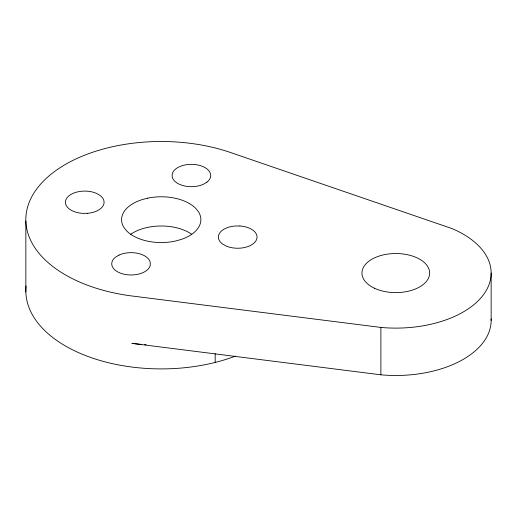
<?xml version="1.0" encoding="UTF-8"?>
<svg xmlns="http://www.w3.org/2000/svg" width="517" height="517" viewBox="0 0 517 517"><rect width="100%" height="100%" fill="white"/><g stroke="black" fill="none" stroke-linecap="round" stroke-linejoin="round"><path stroke-width="0.78" d="M380.893 327.435L131.88 295.976A135.396 78.17 0 0 1 35.266 190.993A135.396 78.17 0 0 1 229.981 152.328L451.852 228.533A95.341 55.048 0 0 1 483.893 294.134A95.341 55.048 0 0 1 380.893 327.435L380.893 374.812L131.88 343.359A135.396 78.17 0 0 0 141.587 344.387M491.15 273.066L491.15 320.45M215.175 353.744L215.175 362.43M25.85 221.005L25.85 292.073M235.422 356.123A135.396 78.17 0 0 1 93.234 358.333A135.396 78.17 0 0 1 26.083 285.94M146.104 344.729A135.396 78.17 0 0 1 144.598 344.626M130.678 234.291A39.654 22.89 0 0 1 191.742 234.266M491.111 318.879A95.341 55.048 0 0 1 380.893 374.812M206.923 182.158L203.414 184.259A19.342 11.167 0 0 1 172.251 177.163L172.161 174.248A19.342 11.167 0 0 1 198.476 165.123A19.342 11.167 0 0 1 206.923 182.158M119.039 255.075L115.53 257.175A19.342 11.167 0 0 0 123.977 274.21A19.342 11.167 0 0 0 150.292 265.085L150.201 262.171A19.342 11.167 0 0 0 119.039 255.075M147.41 198.211L141.761 199.724A39.654 22.89 0 0 0 124.061 227.648L126.678 230.905A39.654 22.89 0 0 0 175.043 241.122L180.692 239.61A39.654 22.89 0 0 0 198.392 211.686L195.775 208.429A39.654 22.89 0 0 0 147.41 198.211M87.606 213.301L82.558 213.353A19.342 11.167 0 0 1 66.758 198.16A19.342 11.167 0 0 1 96.259 193.28L99.891 195.31A19.342 11.167 0 0 1 87.606 213.301M239.894 225.981L234.847 226.032A19.342 11.167 0 0 0 222.562 244.024L226.194 246.053A19.342 11.167 0 0 0 255.695 241.174A19.342 11.167 0 0 0 239.894 225.981M374.508 288.253A33.851 19.543 0 0 0 429.239 276.123A33.851 19.543 0 0 0 383.679 254.823A33.851 19.543 0 0 0 374.508 288.253"/></g></svg>
